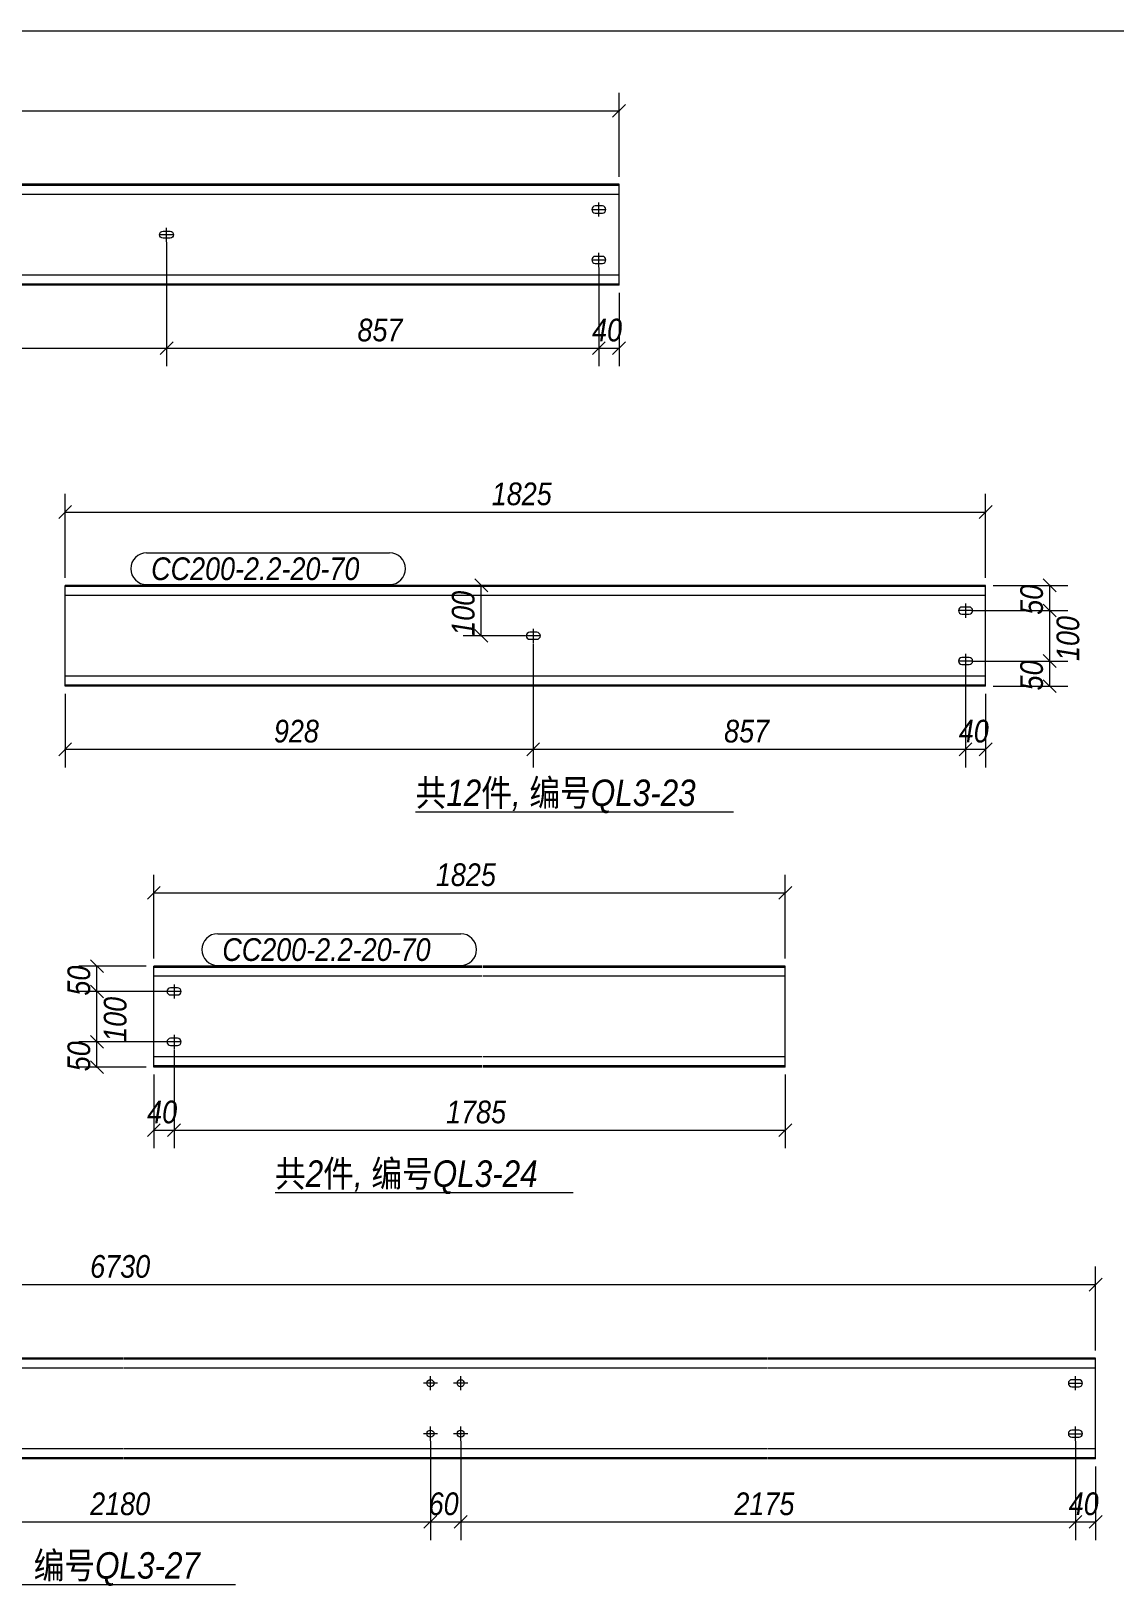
# Model space of a CAD drawing. Extents: x 857 to 4439, y -1249 to 4637.
# Drawn here: x 2368.7 to 2512, y 2905.6 to 3111.1 of the extents above; entities that cross this region are included whole.
import ezdxf

# ---------------------------------------------------------------- set-up
doc = ezdxf.new("R2010")
doc.units = 0
doc.header["$LTSCALE"] = 1000
doc.header["$MEASUREMENT"] = 0
doc.linetypes.add('XKITLINE00', pattern=[0])
doc.linetypes.add('XKITLINE02', pattern=[4, 2, -2])
for name, color, linetype, lineweight in [('Bolt', 7, 'Continuous', 0), ('DrawingSheet', 5, 'Continuous', 0), ('OtherObjectType', 1, 'Continuous', 0), ('Part', 2, 'Continuous', 0), ('PartMark', 3, 'Continuous', 0), ('Z-DIMENSIONS', 1, 'Continuous', 0)]:
    doc.layers.add(name, color=color, linetype=linetype, lineweight=lineweight)
doc.styles.add('Arial Italic', font='ariali.ttf')

# ---------------------------------------------------------------- blocks, each defined once
blk = doc.blocks.new('墙面檩条3C')
at = {"layer": 'Bolt', "color": 3, "linetype": 'XKITLINE00', "lineweight": 0}
for p, q in [((390.03, 391.59), (390, 391.41)), ((390, 391.41), (390, 391.41)), ((390, 391.41), (390.03, 391.23)), ((390, 391.41), (391.86, 391.41)), ((390.13, 391.74), (390.03, 391.59)), ((390.03, 391.23), (390.13, 391.08)), ((390.28, 391.84), (390.13, 391.74)), ((390.13, 391.08), (390.28, 390.98)), ((390.46, 391.88), (390.28, 391.84)), ((390.28, 390.98), (390.46, 390.95)), ((391.4, 391.88), (390.46, 391.88)), ((390.46, 390.95), (391.4, 390.95)), ((390.93, 390.48), (390.93, 392.35)), ((391.58, 391.84), (391.4, 391.88)), ((391.4, 390.95), (391.58, 390.98)), ((391.73, 391.74), (391.58, 391.84)), ((391.58, 390.98), (391.73, 391.08)), ((391.83, 391.59), (391.73, 391.74)), ((391.73, 391.08), (391.83, 391.23)), ((391.86, 391.41), (391.83, 391.59)), ((391.83, 391.23), (391.86, 391.41)), ((391.86, 391.41), (391.86, 391.41)), ((333, 388.41), (333.15, 388.51)), ((333.15, 388.51), (333.33, 388.55)), ((333.33, 388.55), (334.26, 388.55)), ((333.8, 387.15), (333.8, 389.01)), ((334.26, 388.55), (334.44, 388.51)), ((334.44, 388.51), (334.59, 388.41)), ((332.86, 388.08), (332.9, 388.26)), ((332.9, 387.9), (332.86, 388.08)), ((332.86, 388.08), (332.86, 388.08)), ((334.73, 388.08), (332.86, 388.08)), ((332.9, 388.26), (333, 388.41)), ((333, 387.75), (332.9, 387.9)), ((333.15, 387.65), (333, 387.75)), ((333.33, 387.61), (333.15, 387.65)), ((334.26, 387.61), (333.33, 387.61)), ((334.44, 387.65), (334.26, 387.61)), ((334.59, 387.75), (334.44, 387.65)), ((334.59, 388.41), (334.69, 388.26)), ((334.69, 387.9), (334.59, 387.75)), ((334.69, 388.26), (334.73, 388.08)), ((334.73, 388.08), (334.69, 387.9)), ((334.73, 388.08), (334.73, 388.08)), ((390.03, 384.92), (390, 384.75)), ((390, 384.75), (390, 384.75)), ((390, 384.75), (390.03, 384.57)), ((390, 384.75), (391.86, 384.75)), ((390.13, 385.08), (390.03, 384.92)), ((390.03, 384.57), (390.13, 384.42)), ((390.28, 385.18), (390.13, 385.08)), ((390.13, 384.42), (390.28, 384.32)), ((390.46, 385.21), (390.28, 385.18)), ((391.4, 385.21), (390.46, 385.21)), ((390.93, 383.81), (390.93, 385.68)), ((391.58, 385.18), (391.4, 385.21)), ((391.73, 385.08), (391.58, 385.18)), ((391.58, 384.32), (391.73, 384.42)), ((391.83, 384.92), (391.73, 385.08)), ((391.73, 384.42), (391.83, 384.57)), ((391.86, 384.75), (391.83, 384.92)), ((391.83, 384.57), (391.86, 384.75)), ((391.86, 384.75), (391.86, 384.75)), ((390.28, 384.32), (390.46, 384.28)), ((390.46, 384.28), (391.4, 384.28)), ((391.4, 384.28), (391.58, 384.32)), ((439.4, 339.32), (439.4, 337.45)), ((438.5, 338.56), (438.46, 338.39)), ((438.46, 338.39), (438.46, 338.39)), ((438.46, 338.39), (438.5, 338.21)), ((440.33, 338.39), (438.46, 338.39)), ((438.6, 338.72), (438.5, 338.56)), ((438.5, 338.21), (438.6, 338.06)), ((438.75, 338.82), (438.6, 338.72)), ((438.6, 338.06), (438.75, 337.96)), ((438.93, 338.85), (438.75, 338.82)), ((438.75, 337.96), (438.93, 337.92)), ((439.86, 338.85), (438.93, 338.85)), ((438.93, 337.92), (439.86, 337.92)), ((440.04, 338.82), (439.86, 338.85)), ((439.86, 337.92), (440.04, 337.96)), ((440.19, 338.72), (440.04, 338.82)), ((440.04, 337.96), (440.19, 338.06)), ((440.3, 338.56), (440.19, 338.72)), ((440.19, 338.06), (440.3, 338.21)), ((440.33, 338.39), (440.3, 338.56)), ((440.3, 338.21), (440.33, 338.39)), ((440.33, 338.39), (440.33, 338.39)), ((381.37, 335.23), (381.33, 335.05)), ((381.47, 335.38), (381.37, 335.23)), ((381.62, 335.48), (381.47, 335.38)), ((381.8, 335.52), (381.62, 335.48)), ((382.73, 335.52), (381.8, 335.52)), ((382.26, 335.99), (382.26, 334.12)), ((382.91, 335.48), (382.73, 335.52)), ((383.06, 335.38), (382.91, 335.48)), ((383.16, 335.23), (383.06, 335.38)), ((383.2, 335.05), (383.16, 335.23)), ((381.33, 335.05), (381.33, 335.05)), ((381.33, 335.05), (381.37, 334.87)), ((383.2, 335.05), (381.33, 335.05)), ((381.37, 334.87), (381.47, 334.72)), ((381.47, 334.72), (381.62, 334.62)), ((381.62, 334.62), (381.8, 334.59)), ((381.8, 334.59), (382.73, 334.59)), ((382.73, 334.59), (382.91, 334.62)), ((382.91, 334.62), (383.06, 334.72)), ((383.06, 334.72), (383.16, 334.87)), ((383.16, 334.87), (383.2, 335.05)), ((383.2, 335.05), (383.2, 335.05)), ((438.5, 331.9), (438.46, 331.72)), ((438.46, 331.72), (438.46, 331.72)), ((438.46, 331.72), (438.5, 331.54)), ((440.33, 331.72), (438.46, 331.72)), ((438.6, 332.05), (438.5, 331.9)), ((438.5, 331.54), (438.6, 331.39)), ((438.75, 332.15), (438.6, 332.05)), ((438.6, 331.39), (438.75, 331.29)), ((438.93, 332.19), (438.75, 332.15)), ((438.75, 331.29), (438.93, 331.25)), ((439.86, 332.19), (438.93, 332.19)), ((438.93, 331.25), (439.86, 331.25)), ((439.4, 332.65), (439.4, 330.79)), ((440.04, 332.15), (439.86, 332.19)), ((439.86, 331.25), (440.04, 331.29)), ((440.19, 332.05), (440.04, 332.15)), ((440.04, 331.29), (440.19, 331.39)), ((440.3, 331.9), (440.19, 332.05)), ((440.19, 331.39), (440.3, 331.54)), ((440.33, 331.72), (440.3, 331.9)), ((440.3, 331.54), (440.33, 331.72)), ((440.33, 331.72), (440.33, 331.72)), ((333.89, 288.21), (333.86, 288.04)), ((333.86, 288.04), (333.86, 288.04)), ((333.86, 288.04), (333.89, 287.86)), ((335.72, 288.04), (333.86, 288.04)), ((333.99, 288.37), (333.89, 288.21)), ((333.89, 287.86), (333.99, 287.71)), ((334.14, 288.47), (333.99, 288.37)), ((334.32, 288.5), (334.14, 288.47)), ((335.26, 288.5), (334.32, 288.5)), ((334.79, 288.97), (334.79, 287.1)), ((335.43, 288.47), (335.26, 288.5)), ((335.59, 288.37), (335.43, 288.47)), ((335.69, 288.21), (335.59, 288.37)), ((335.59, 287.71), (335.69, 287.86)), ((335.72, 288.04), (335.69, 288.21)), ((335.69, 287.86), (335.72, 288.04)), ((335.72, 288.04), (335.72, 288.04)), ((333.99, 287.71), (334.14, 287.6)), ((334.14, 287.6), (334.32, 287.57)), ((334.32, 287.57), (335.26, 287.57)), ((335.26, 287.57), (335.43, 287.6)), ((335.43, 287.6), (335.59, 287.71)), ((333.99, 281.7), (333.89, 281.55)), ((334.14, 281.8), (333.99, 281.7)), ((334.32, 281.84), (334.14, 281.8)), ((335.26, 281.84), (334.32, 281.84)), ((334.79, 282.3), (334.79, 280.44)), ((335.43, 281.8), (335.26, 281.84)), ((335.59, 281.7), (335.43, 281.8)), ((335.69, 281.55), (335.59, 281.7)), ((333.89, 281.55), (333.86, 281.37)), ((333.86, 281.37), (333.86, 281.37)), ((333.86, 281.37), (333.89, 281.19)), ((335.72, 281.37), (333.86, 281.37)), ((333.89, 281.19), (333.99, 281.04)), ((333.99, 281.04), (334.14, 280.94)), ((334.14, 280.94), (334.32, 280.9)), ((334.32, 280.9), (335.26, 280.9)), ((335.26, 280.9), (335.43, 280.94)), ((335.43, 280.94), (335.59, 281.04)), ((335.59, 281.04), (335.69, 281.19)), ((335.72, 281.37), (335.69, 281.55)), ((335.69, 281.19), (335.72, 281.37)), ((335.72, 281.37), (335.72, 281.37)), ((368.67, 235.3), (368.67, 237.17)), ((372.67, 235.3), (372.67, 237.17)), ((453.03, 236.42), (453, 236.24)), ((453.13, 236.57), (453.03, 236.42)), ((453.28, 236.67), (453.13, 236.57)), ((453.46, 236.7), (453.28, 236.67)), ((454.4, 236.7), (453.46, 236.7)), ((453.93, 235.3), (453.93, 237.17)), ((454.57, 236.67), (454.4, 236.7)), ((454.73, 236.57), (454.57, 236.67)), ((454.83, 236.42), (454.73, 236.57)), ((454.86, 236.24), (454.83, 236.42)), ((369.6, 236.24), (367.74, 236.24)), ((373.6, 236.24), (371.74, 236.24)), ((453, 236.24), (453, 236.24)), ((453, 236.24), (453.03, 236.06)), ((453, 236.24), (454.86, 236.24)), ((453.03, 236.06), (453.13, 235.91)), ((453.13, 235.91), (453.28, 235.81)), ((453.28, 235.81), (453.46, 235.77)), ((453.46, 235.77), (454.4, 235.77)), ((454.4, 235.77), (454.57, 235.81)), ((454.57, 235.81), (454.73, 235.91)), ((454.73, 235.91), (454.83, 236.06)), ((454.83, 236.06), (454.86, 236.24)), ((454.86, 236.24), (454.86, 236.24)), ((368.67, 228.64), (368.67, 230.5)), ((372.67, 228.64), (372.67, 230.5)), ((453.93, 228.64), (453.93, 230.5)), ((369.6, 229.57), (367.74, 229.57)), ((373.6, 229.57), (371.74, 229.57)), ((453.03, 229.75), (453, 229.57)), ((453, 229.57), (453, 229.57)), ((453, 229.57), (453.03, 229.39)), ((453, 229.57), (454.86, 229.57)), ((453.13, 229.9), (453.03, 229.75)), ((453.03, 229.39), (453.13, 229.24)), ((453.28, 230), (453.13, 229.9)), ((453.13, 229.24), (453.28, 229.14)), ((453.46, 230.04), (453.28, 230)), ((453.28, 229.14), (453.46, 229.1)), ((454.4, 230.04), (453.46, 230.04)), ((453.46, 229.1), (454.4, 229.1)), ((454.57, 230), (454.4, 230.04)), ((454.4, 229.1), (454.57, 229.14)), ((454.73, 229.9), (454.57, 230)), ((454.57, 229.14), (454.73, 229.24)), ((454.83, 229.75), (454.73, 229.9)), ((454.73, 229.24), (454.83, 229.39)), ((454.86, 229.57), (454.83, 229.75)), ((454.83, 229.39), (454.86, 229.57)), ((454.86, 229.57), (454.86, 229.57))]:
    blk.add_line(p, q, dxfattribs=at)
for centre in [(368.67, 236.24), (372.67, 236.24), (368.67, 229.57), (372.67, 229.57)]:
    blk.add_circle(centre, 0.467, dxfattribs=at)
at = {"layer": 'DrawingSheet', "color": 5, "linetype": 'XKITLINE00', "lineweight": 0}
blk.add_line((589, 415), (5, 415), dxfattribs=at)
at = {"layer": 'OtherObjectType', "color": 1, "linetype": 'XKITLINE00', "lineweight": 0}
for p, q in [((366.71, 311.8), (408.72, 311.8)), ((348.13, 261.45), (387.55, 261.45)), ((303.5, 209.65), (342.92, 209.65))]:
    blk.add_line(p, q, dxfattribs=at)
at = {"layer": 'Part', "color": 2, "linetype": 'XKITLINE00', "lineweight": 0}
for p, q in [((393.6, 394.75), (229.46, 394.75)), ((393.6, 381.41), (393.6, 394.75)), ((393.6, 393.41), (229.46, 393.41)), ((393.6, 382.75), (229.46, 382.75)), ((393.6, 381.41), (229.46, 381.41)), ((320.4, 328.39), (320.4, 341.72)), ((442.06, 341.72), (320.4, 341.72)), ((442.06, 328.39), (442.06, 341.72)), ((442.06, 340.39), (320.4, 340.39)), ((442.06, 329.72), (320.4, 329.72)), ((442.06, 328.39), (320.4, 328.39)), ((332.12, 278.04), (332.12, 291.37)), ((375.48, 291.37), (332.12, 291.37)), ((375.48, 290.04), (332.12, 290.04)), ((415.58, 291.37), (375.58, 291.37)), ((415.58, 290.04), (375.58, 290.04)), ((415.58, 278.04), (415.58, 291.37)), ((375.48, 279.37), (332.12, 279.37)), ((375.48, 278.04), (332.12, 278.04)), ((415.58, 279.37), (375.58, 279.37)), ((415.58, 278.04), (375.58, 278.04)), ((328.1, 239.57), (243.17, 239.57)), ((413.14, 239.57), (328.2, 239.57)), ((456.6, 239.57), (413.24, 239.57)), ((456.6, 226.24), (456.6, 239.57)), ((328.1, 238.24), (243.17, 238.24)), ((413.14, 238.24), (328.2, 238.24)), ((456.6, 238.24), (413.24, 238.24)), ((328.1, 227.57), (243.17, 227.57)), ((328.1, 226.24), (243.17, 226.24)), ((413.14, 227.57), (328.2, 227.57)), ((413.14, 226.24), (328.2, 226.24)), ((456.6, 227.57), (413.24, 227.57)), ((456.6, 226.24), (413.24, 226.24))]:
    blk.add_line(p, q, dxfattribs=at)
at = {"layer": 'Part', "color": 7, "linetype": 'XKITLINE02', "lineweight": 0}
for p, q in [((393.6, 394.6), (229.46, 394.6)), ((393.6, 381.56), (229.46, 381.56)), ((442.06, 341.57), (320.4, 341.57)), ((442.06, 328.53), (320.4, 328.53)), ((375.48, 291.22), (332.12, 291.22)), ((415.58, 291.22), (375.58, 291.22)), ((375.48, 278.18), (332.12, 278.18)), ((415.58, 278.18), (375.58, 278.18)), ((328.1, 239.42), (243.17, 239.42)), ((413.14, 239.42), (328.2, 239.42)), ((456.6, 239.42), (413.24, 239.42)), ((328.1, 226.38), (243.17, 226.38)), ((413.14, 226.38), (328.2, 226.38)), ((456.6, 226.38), (413.24, 226.38))]:
    blk.add_line(p, q, dxfattribs=at)
at = {"layer": 'PartMark', "color": 1, "linetype": 'XKITLINE00', "lineweight": 0}
for p, q in [((331.16, 346.02), (363.27, 346.02)), ((331.16, 341.82), (363.27, 341.82)), ((340.57, 295.67), (372.68, 295.67)), ((340.57, 291.47), (372.68, 291.47))]:
    blk.add_line(p, q, dxfattribs=at)
for centre, start, end in [((331.16, 343.92), 90, 270), ((363.27, 343.92), 270, 90), ((340.57, 293.57), 90, 270), ((372.68, 293.57), 270, 90)]:
    blk.add_arc(centre, 2.1, start, end, dxfattribs=at)
at = {"layer": 'Z-DIMENSIONS', "color": 4, "linetype": 'XKITLINE00', "lineweight": 0}
for p, q in [((394.45, 405.3), (392.75, 403.6)), ((393.6, 395.75), (393.6, 406.85)), ((34.56, 404.45), (393.6, 404.45)), ((333.8, 387.08), (333.8, 370.68)), ((333.8, 387.08), (333.8, 370.68)), ((390.93, 383.75), (390.93, 370.68)), ((390.93, 383.75), (390.93, 370.68)), ((393.6, 380.41), (393.6, 370.68)), ((273.93, 373.08), (333.8, 373.08)), ((334.65, 373.93), (332.95, 372.23)), ((334.65, 373.93), (332.95, 372.23)), ((333.8, 373.08), (390.93, 373.08)), ((391.78, 373.93), (390.08, 372.23)), ((391.78, 373.93), (390.08, 372.23)), ((390.93, 373.08), (393.6, 373.08)), ((394.45, 373.93), (392.75, 372.23)), ((320.4, 342.72), (320.4, 353.82)), ((442.06, 342.72), (442.06, 353.82)), ((321.25, 352.27), (319.55, 350.58)), ((442.91, 352.27), (441.22, 350.58)), ((320.4, 351.42), (442.06, 351.42)), ((381.26, 341.72), (373, 341.72)), ((374.55, 342.57), (376.25, 340.87)), ((375.4, 335.05), (375.4, 341.72)), ((443.06, 341.72), (452.93, 341.72)), ((449.68, 342.57), (451.38, 340.87)), ((450.53, 338.39), (450.53, 341.72)), ((449.68, 339.23), (451.38, 337.54)), ((449.68, 339.23), (451.38, 337.54)), ((440.4, 338.39), (452.93, 338.39)), ((440.4, 338.39), (452.93, 338.39)), ((450.53, 331.72), (450.53, 338.39)), ((374.55, 335.9), (376.25, 334.2)), ((381.26, 335.05), (373, 335.05)), ((382.26, 334.05), (382.26, 317.65)), ((382.26, 334.05), (382.26, 317.65)), ((440.4, 331.72), (452.93, 331.72)), ((440.4, 331.72), (452.93, 331.72)), ((449.68, 332.57), (451.38, 330.87)), ((449.68, 332.57), (451.38, 330.87)), ((450.53, 328.39), (450.53, 331.72)), ((439.4, 330.72), (439.4, 317.65)), ((439.4, 330.72), (439.4, 317.65)), ((449.68, 329.23), (451.38, 327.54)), ((320.4, 327.39), (320.4, 317.65)), ((442.06, 327.39), (442.06, 317.65)), ((443.06, 328.39), (452.93, 328.39)), ((321.25, 320.9), (319.55, 319.2)), ((383.11, 320.9), (381.42, 319.2)), ((383.11, 320.9), (381.42, 319.2)), ((440.25, 320.9), (438.55, 319.2)), ((440.25, 320.9), (438.55, 319.2)), ((442.91, 320.9), (441.22, 319.2)), ((320.4, 320.05), (382.26, 320.05)), ((382.26, 320.05), (439.4, 320.05)), ((439.4, 320.05), (442.06, 320.05)), ((332.12, 292.37), (332.12, 303.47)), ((415.58, 292.37), (415.58, 303.47)), ((332.97, 301.92), (331.27, 300.23)), ((332.12, 301.07), (415.58, 301.07)), ((416.43, 301.92), (414.73, 300.23)), ((323.76, 292.22), (325.45, 290.52)), ((331.12, 291.37), (322.2, 291.37)), ((324.6, 288.04), (324.6, 291.37)), ((333.79, 288.04), (322.2, 288.04)), ((333.79, 288.04), (322.2, 288.04)), ((323.76, 288.88), (325.45, 287.19)), ((323.76, 288.88), (325.45, 287.19)), ((324.6, 281.37), (324.6, 288.04)), ((323.76, 282.22), (325.45, 280.52)), ((323.76, 282.22), (325.45, 280.52)), ((333.79, 281.37), (322.2, 281.37)), ((333.79, 281.37), (322.2, 281.37)), ((324.6, 278.04), (324.6, 281.37)), ((334.79, 280.37), (334.79, 267.3)), ((334.79, 280.37), (334.79, 267.3)), ((331.12, 278.04), (322.2, 278.04)), ((323.76, 278.88), (325.45, 277.19)), ((332.12, 277.04), (332.12, 267.3)), ((415.58, 277.04), (415.58, 267.3)), ((332.97, 270.55), (331.27, 268.85)), ((332.12, 269.7), (334.79, 269.7)), ((335.64, 270.55), (333.94, 268.85)), ((335.64, 270.55), (333.94, 268.85)), ((334.79, 269.7), (415.58, 269.7)), ((416.43, 270.55), (414.73, 268.85)), ((456.6, 240.57), (456.6, 251.68)), ((199.71, 249.28), (456.6, 249.28)), ((457.44, 250.12), (455.75, 248.43)), ((368.67, 228.57), (368.67, 215.5)), ((368.67, 228.57), (368.67, 215.5)), ((372.67, 228.57), (372.67, 215.5)), ((372.67, 228.57), (372.67, 215.5)), ((453.93, 228.57), (453.93, 215.5)), ((453.93, 228.57), (453.93, 215.5)), ((456.6, 225.24), (456.6, 215.5)), ((287.64, 217.9), (368.67, 217.9)), ((369.52, 218.75), (367.82, 217.06)), ((369.52, 218.75), (367.82, 217.06)), ((368.67, 217.9), (372.67, 217.9)), ((373.52, 218.75), (371.82, 217.06)), ((373.52, 218.75), (371.82, 217.06)), ((372.67, 217.9), (453.93, 217.9)), ((454.78, 218.75), (453.08, 217.06)), ((454.78, 218.75), (453.08, 217.06)), ((453.93, 217.9), (456.6, 217.9)), ((457.44, 218.75), (455.75, 217.06))]:
    blk.add_line(p, q, dxfattribs=at)
at = {"layer": 'Z-DIMENSIONS', "color": 3}
for p in [(393.6, 404.45), (333.8, 373.08), (333.8, 373.08), (390.93, 373.08), (390.93, 373.08), (393.6, 373.08), (320.4, 351.42), (442.06, 351.42), (375.4, 341.72), (450.53, 341.72), (450.53, 338.39), (450.53, 338.39), (375.4, 335.05), (450.53, 331.72), (450.53, 331.72), (450.53, 328.39), (320.4, 320.05), (382.26, 320.05), (382.26, 320.05), (439.4, 320.05), (439.4, 320.05), (442.06, 320.05), (332.12, 301.07), (415.58, 301.07), (324.6, 291.37), (324.6, 288.04), (324.6, 288.04), (324.6, 281.37), (324.6, 281.37), (324.6, 278.04), (332.12, 269.7), (334.79, 269.7), (334.79, 269.7), (415.58, 269.7), (456.6, 249.28), (368.67, 217.9), (368.67, 217.9), (372.67, 217.9), (372.67, 217.9), (453.93, 217.9), (453.93, 217.9), (456.6, 217.9)]:
    blk.add_point(p, dxfattribs=at)
at = {"layer": 'OtherObjectType', "color": 1, "style": 'Arial Italic', "width": 0.85}
for s, p in [('共12件, 编号QL3-23', (366.71, 312.55)), ('共2件, 编号QL3-24', (348.13, 262.2)), ('共8件, 编号QL3-27', (303.5, 210.4))]:
    blk.add_text(s, height=3.5, dxfattribs=at).set_placement(p)
at = {"layer": 'PartMark', "color": 7, "style": 'Arial Italic', "width": 0.85}
for p in [(331.76, 342.42), (341.17, 292.07)]:
    blk.add_text('CC200-2.2-20-70', height=3, dxfattribs=at).set_placement(p)
at = {"layer": 'Z-DIMENSIONS', "color": 3, "style": 'Arial Italic', "width": 0.85}
for s, p in [('857', (359.03, 373.98)), ('40', (390.04, 373.98)), ('1825', (376.78, 352.32)), ('928', (347.99, 320.95)), ('857', (407.49, 320.95)), ('40', (438.51, 320.95)), ('1825', (369.4, 301.97)), ('40', (331.23, 270.6)), ('1785', (370.74, 270.6)), ('6730', (323.7, 250.18)), ('2180', (323.7, 218.8)), ('60', (368.44, 218.8)), ('2175', (408.85, 218.8)), ('40', (453.04, 218.8))]:
    blk.add_text(s, height=3, dxfattribs=at).set_placement(p)
for s, p in [('50', (449.63, 337.83)), ('100', (374.5, 335.05)), ('100', (454.43, 331.72)), ('50', (449.63, 327.83)), ('50', (323.7, 287.48)), ('100', (328.5, 281.37)), ('50', (323.7, 277.48))]:
    blk.add_text(s, height=3, rotation=90.0002, dxfattribs=at).set_placement(p)

msp = doc.modelspace()

# ---------------------------------------------------------------- block references
msp.add_blockref('墙面檩条3C', (2052.82, 2696.13))

doc.saveas('drawing.dxf')
